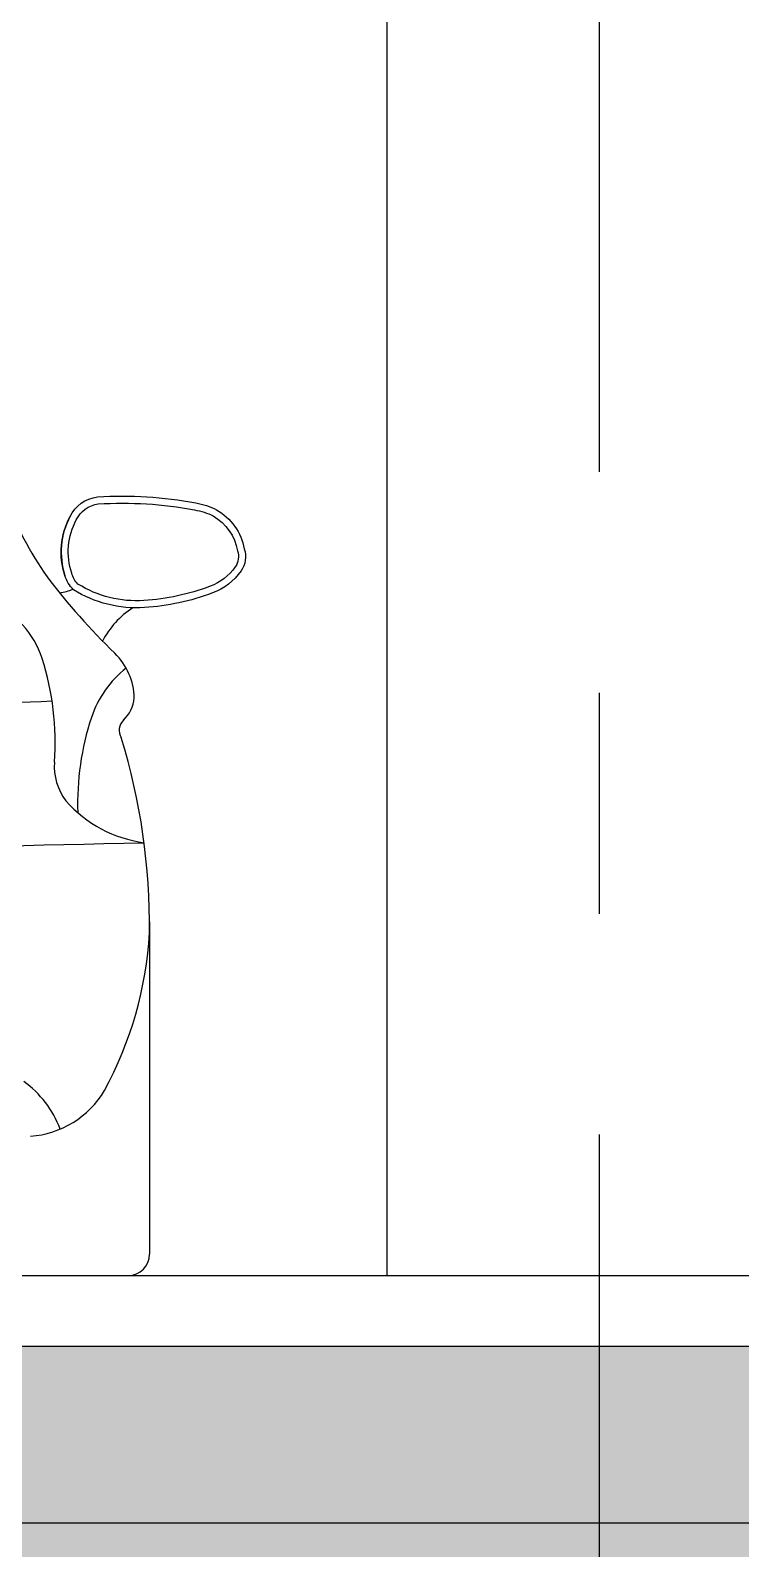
# Model space of a CAD drawing. Extents: x -3644356 to -3532817, y -18707075 to -18638610.
# Drawn here: x -3599532 to -3598527, y -18667136 to -18664988 of the extents above; entities that cross this region are included whole.
import ezdxf

# ---------------------------------------------------------------- set-up
doc = ezdxf.new("R2010")
doc.units = 0
doc.header["$LTSCALE"] = 0.5
doc.linetypes.add('CENTER2', pattern=[1.125, 0.75, -0.125, 0.125, -0.125])
for name, color, linetype in [('A-BEAM AND SLAB', 7, 'Continuous'), ('A-BEAM HATCH', 252, 'Continuous'), ('A-ELE 02', 4, 'Continuous'), ('A-SLABS', 1, 'Continuous'), ('AUTO', 8, 'Continuous'), ('S-GRID', 252, 'CENTER2')]:
    doc.layers.add(name, color=color, linetype=linetype)
doc.layers.add('A-DETL-GENF', color=92, linetype='Continuous', lineweight=9)

# ---------------------------------------------------------------- blocks, each defined once
blk = doc.blocks.new('car_back')
at = {"layer": 'AUTO'}
for p, q in [((1715.5, 500.1), (1715.5, 484.6)), ((1715.5, 484.6), (1715.5, 30)), ((1520.5, 0), (1685.5, 0))]:
    blk.add_line(p, q, dxfattribs=at)
for points in [[(1603, 1073.6, -0.249272), (1641.9, 1101.5, -0.063009), (1780.9, 1093, -0.06907), (1810.4, 1083.3, -0.218309), (1849.5, 1027.8, -0.239039), (1844.9, 996.7, -0.149822), (1804.5, 965.6, -0.073771), (1708.2, 944.9, -0.15761), (1607.9, 970.2, -0.126623), (1595.8, 990.4, -0.203941)], [(1611.9, 1069.1, -0.248053), (1642.9, 1091.5, -0.062861), (1779.1, 1083.1, -0.068279), (1805.7, 1074.5, -0.219682), (1839.8, 1025.3, -0.246034), (1836.7, 1002.5, -0.149822), (1801, 975, -0.073771), (1707.6, 954.8, -0.155757), (1614.2, 978.1, -0.120379), (1605.4, 993.4, -0.204711)]]:
    blk.add_lwpolyline(points, format="xyb", close=True, dxfattribs=at)
for centre, radius, start, end in [((2042.1, 1312), 572, 201.7848, 214.4607), ((1697.3, 1023.6), 106.7, 152.0022, 198.1097), ((2357.6, 1589.9), 990.7, 217.3906, 225.7522), ((1579, 1033.2), 68.2, 277.8409, 294.3232), ((1442.9, 834.6), 126.6, 17.5583, 67.7019), ((1756.5, 843), 120.5, 122.5342, 153.1233), ((1186.7, 753.6), 395.3, 356.022, 17.5583), ((1602.7, 814.9), 91.2, 1.3199, 45.7522), ((1773.4, 742.9), 147.6, 128.0348, 161.6408), ((1644, 821.7), 50.1, 313.6616, 354.6884), ((1105.8, 11376.1), 10573.8, 269.8652, 272.55717), ((1997.9, 668.4), 384.1, 161.6408, 182.0308), ((1692, 771.3), 19.5, 133.6616, 212.0858), ((794.4, 492.3), 921.2, 359.5177, 16.9551), ((1661.8, 720.3), 81, 175.8445, 217.1593), ((1732.2, 790.6), 180, 221.4749, 262.1877), ((489.7, 52235.7), 51637.8, 270.34592, 271.35154), ((1185.1, 515.7), 531.3, 331.44, 356.6419), ((1452.4, 156.2), 145.8, 20.4338, 54.2923), ((1537.1, 330.2), 133.6, 274.2368, 329.1356), ((1685.5, 30), 30, 270, 0)]:
    blk.add_arc(centre, radius, start, end, dxfattribs=at)

msp = doc.modelspace()

# ---------------------------------------------------------------- hatches: boundary and pattern name
at = {"layer": 'A-BEAM HATCH'}
h = msp.add_hatch(color=256, dxfattribs=at)
h.dxf.hatch_style = 1
h.paths.add_polyline_path([(-3626492.2, -18661499.2), (-3626694.1, -18661499.2), (-3626694.1, -18662249.2), (-3626492.2, -18662249.2)])
h.paths.add_polyline_path([(-3626492.2, -18662249.2), (-3626694.1, -18662249.2), (-3626694.1, -18662699.2), (-3626492.2, -18662699.2)])
h.paths.add_polyline_path([(-3626492.2, -18662699.2), (-3626694.1, -18662699.2), (-3626694.1, -18662899.2), (-3626492.2, -18662899.2)])
h.paths.add_polyline_path([(-3626492.2, -18662899.2), (-3626694.1, -18662899.2), (-3626694.1, -18666749.2), (-3626492.2, -18666749.2)])
h.paths.add_polyline_path([(-3587482.5, -18666749.2), (-3587700.9, -18666749.2), (-3587700.9, -18666849.2), (-3626492.2, -18666849.2), (-3626492.2, -18666749.2), (-3626694.1, -18666749.2), (-3626694.1, -18667099.2), (-3587482.5, -18667099.2)])
h.paths.add_polyline_path([(-3587482.5, -18661499.2), (-3587700.9, -18661499.2), (-3587700.9, -18666749.2), (-3587482.5, -18666749.2)])
at = {"layer": 'A-DETL-GENF'}
h = msp.add_hatch(dxfattribs=at)
h.set_pattern_fill('EARTH', color=252, scale=100)
h.paths.add_polyline_path([(-3632549.4, -18667798.9), (-3581150, -18667798.9), (-3581150, -18662699.2), (-3583333.6, -18662699.2), (-3583333.6, -18663824.2), (-3587482.5, -18663824.2), (-3587482.5, -18667099.2), (-3626694.1, -18667099.2), (-3626694.1, -18663949.2), (-3630530.4, -18663949.2), (-3630530.4, -18662724.2), (-3632549.4, -18662699.2)])

# ---------------------------------------------------------------- linework, layer by layer
at = {"layer": 'A-BEAM AND SLAB'}
for p, q in [((-3626492.2, -18666849.2), (-3587700.9, -18666849.2)), ((-3626694.1, -18667099.2), (-3587482.5, -18667099.2))]:
    msp.add_line(p, q, dxfattribs=at)
at = {"layer": 'A-ELE 02'}
msp.add_line((-3599027.1, -18666749.2), (-3599027.1, -18662749.2), dxfattribs=at)
at = {"layer": 'A-SLABS'}
msp.add_line((-3620127.1, -18666749.2), (-3587700.9, -18666749.2), dxfattribs=at)
at = {"layer": 'S-GRID', "ltscale": 5000}
for p, q in [((-3598727.1, -18644049.9), (-3598727.1, -18668627.3)), ((-3634948.4, -18666749.2), (-3580064.2, -18666749.2))]:
    msp.add_line(p, q, dxfattribs=at)

# ---------------------------------------------------------------- block references
at = {"layer": 'AUTO'}
msp.add_blockref('car_back', (-3601078.5, -18666749.2), dxfattribs=at)

doc.saveas('drawing.dxf')
